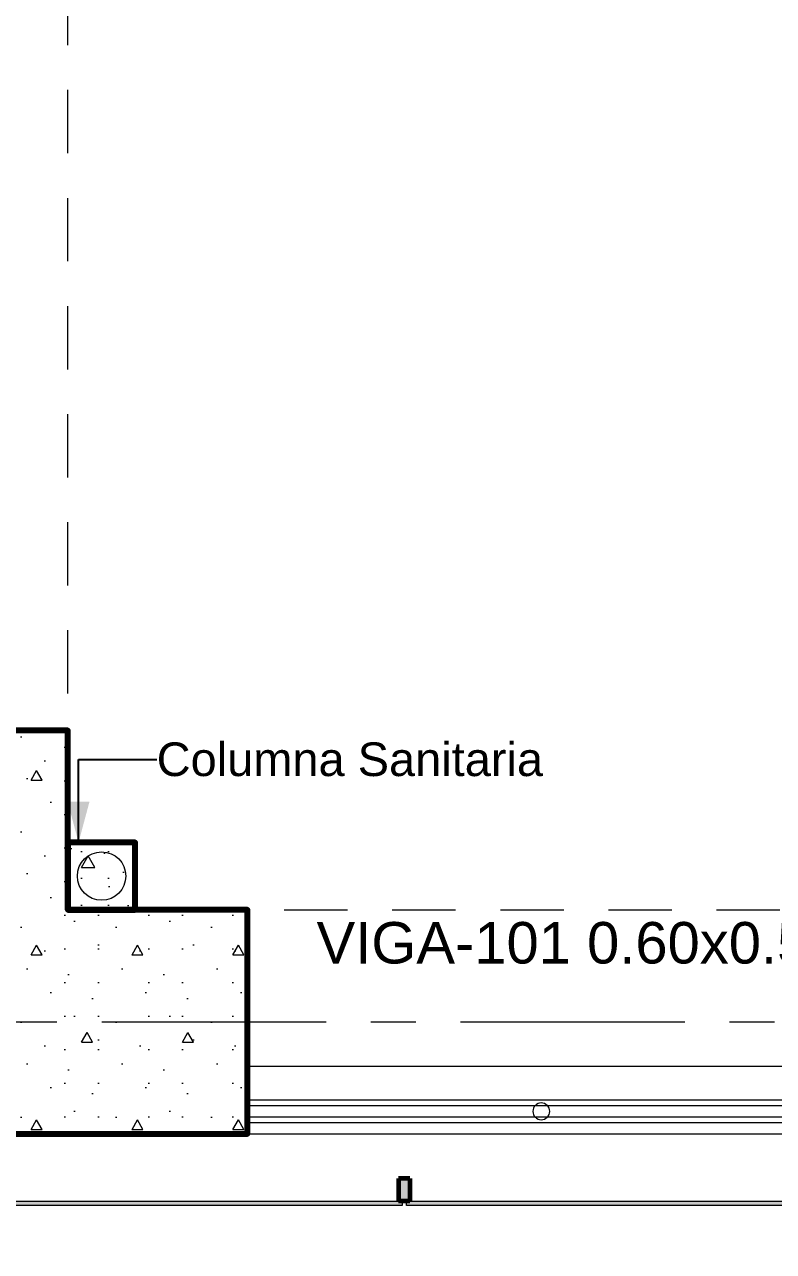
# Model space of a CAD drawing. Header units: inches. Extents: x -19 to 5698, y -728 to 92.
# Drawn here: x 307.973 to 309.643, y 6.937 to 9.675 of the extents above; entities that cross this region are included whole.
import ezdxf

# ---------------------------------------------------------------- set-up
doc = ezdxf.new("R2010")
doc.units = ezdxf.units.IN
doc.header["$MEASUREMENT"] = 0
doc.set_wipeout_variables(frame=1)
for name, pattern in [('Hidden Line', [0.195611, 0.141111, -0.0545]), ('Punto & Raya', [0.65, 0.5, -0.075, 0, -0.075]), ('Wipeout_Contour', [1, 0, -1])]:
    doc.linetypes.add(name, pattern=pattern)
doc.layers.get('0').update_dxf_attribs({"color": 61})
for name, color, linetype in [('02 _ ARQ _ ALB _ Ejes Generales', 251, 'Continuous'), ('02 _ ARQ _ ZON _ Espacio.3D', 7, 'Continuous'), ('08 _ STR _ EXT _ 06 Columnas', 7, 'Continuous'), ('08 _ STR _ EXT _ 07 Losa Aligerada', 7, 'Continuous'), ('08 _ STR _ EXT _ 09 Vigas', 251, 'Continuous'), ('Acabado - Muros', 7, 'Continuous'), ('Estructura - 04 MURO', 7, 'Continuous'), ('Estructura - Carga', 7, 'Continuous'), ('Interior - Escaleras & Barandillas', 7, 'Continuous'), ('MEP - HVAC', 7, 'Continuous'), ('Notas - Etiquetas', 7, 'Continuous')]:
    doc.layers.add(name, color=color, linetype=linetype)
doc.styles.add('Estilo_Generado_4', font='swisse.ttf')
doc.dimstyles.new('Estilo_Generado__8', dxfattribs={"dimtxt": 0.18, "dimasz": 0.0912, "dimexe": 0.18, "dimexo": 0.0625, "dimgap": 0, "dimtad": 0, "dimtih": 1, "dimtoh": 1, "dimdec": 4, "dimzin": 0, "dimdsep": 46, "dimcen": 0.09, "dimadec": 0, "dimazin": 0, "dimtfac": 1, "dimtdec": 4, "dimtmove": 0, "dimatfit": 3, "dimldrblk": 'ARROWHEAD_5', "dimfxl": 1, "dimtolj": 1, "dimtzin": 0, "dimarcsym": 0})

# ---------------------------------------------------------------- blocks, each defined once
blk = doc.blocks.new('ARROWHEAD_5')
at = {"linetype": 'Continuous', "lineweight": 0}
blk.add_hatch(color=0, dxfattribs=at).paths.add_polyline_path([(-1, 0.2679), (0, 0), (-1, -0.2679)])
at = {"color": 0, "linetype": 'Continuous', "lineweight": 0}
blk.add_line((0, 0), (-1, 0), dxfattribs=at)

msp = doc.modelspace()

# ---------------------------------------------------------------- hatches: boundary and pattern name
at = {"layer": 'Acabado - Muros', "linetype": 'Continuous', "lineweight": 0}
msp.add_hatch(color=254, dxfattribs=at).paths.add_polyline_path([(308.8075, 7.1), (308.8075, 7.05), (308.8325, 7.05), (308.8325, 7.1)])
at = {"layer": 'Acabado - Muros', "linetype": 'Continuous', "lineweight": 9}
for points in [[(307.625, 7.04), (308.815, 7.04), (308.815, 7.05), (307.625, 7.05)], [(308.825, 7.04), (310.015, 7.04), (310.015, 7.05), (308.825, 7.05)]]:
    msp.add_hatch(color=250, dxfattribs=at).paths.add_polyline_path(points)
at = {"layer": 'Estructura - Carga', "linetype": 'Continuous', "lineweight": 13}
h = msp.add_hatch(dxfattribs=at)
h.set_pattern_fill('HORMIGÓN_ARMADO_0002', color=251, style=0, pattern_type=2)
h.set_pattern_definition([(0, (277.50006, 1e-08), (0, 0.3117692), [0.03, -0.15]), (0, (277.59006, 0.1559), (0, 0.3117692), [0.03, -0.15]), (60, (277.50006, 1e-08), (-0.27, 0.1558846), [0.03, -0.15]), (60, (277.68006, 1e-08), (-0.27, 0.1558846), [0.03, -0.15]), (120, (277.53006, 1e-08), (0.27, 0.1558846), [0.03, -0.15]), (120, (277.71006, 1e-08), (0.27, 0.1558846), [0.03, -0.15]), (0, (277.50006, 0.03), (0, 0.06), [0, -0.06, 0, -0.09]), (45, (277.53006, 0.03), (-0.04242641, 0.04242641), [0, -0.045, 0, -0.075])])
h.paths.add_polyline_path([(308.07, 7.7), (308.22, 7.7), (308.22, 7.85), (308.07, 7.85)])

# ---------------------------------------------------------------- linework, layer by layer
at = {"layer": '02 _ ARQ _ ALB _ Ejes Generales', "color": 251, "linetype": 'Punto & Raya', "lineweight": 13, "true_color": 0x636466}
msp.add_line((283.3455, 7.45), (332.07, 7.45), dxfattribs=at)
at = {"layer": '02 _ ARQ _ ZON _ Espacio.3D', "color": 254, "linetype": 'Continuous', "lineweight": 0, "flags": 128}
msp.add_lwpolyline([(307.57, 8.1), (308.07, 8.1), (308.07, 7.7), (308.47, 7.7), (308.47, 7.35), (314.37, 7.35), (314.37, 7.7), (314.57, 7.7), (314.57, 8.1), (315.07, 8.1), (315.07, 7.7), (321.17, 7.7), (321.17, 16.9), (320.97, 16.9), (320.97, 17.4), (315.0697, 17.35), (315.07, 16.5), (314.57, 16.5), (314.5697, 17.15), (308.07, 17.15), (308.07, 16.5), (307.57, 16.5)], dxfattribs=at)
at = {"layer": '08 _ STR _ EXT _ 07 Losa Aligerada', "color": 7, "linetype": 'Continuous', "lineweight": 18, "flags": 128}
msp.add_lwpolyline([(291.2937, 6.3), (302.1003, 6.3), (302.1003, 6.2005), (307.2981, 6.2005), (307.2981, 7.2), (314.57, 7.2), (314.57, 5.6637), (315.7699, 5.6637), (315.7699, 4.2), (320.8699, 4.2), (320.8699, 5.6637), (322.07, 5.6637)], dxfattribs=at)
at = {"layer": '08 _ STR _ EXT _ 09 Vigas', "color": 251, "linetype": 'Hidden Line', "lineweight": 13, "true_color": 0x636466}
for p, q in [((308.07, 7.7), (308.07, 16.9)), ((308.07, 7.7), (314.57, 7.7)), ((308.07, 7.2), (307.57, 7.2))]:
    msp.add_line(p, q, dxfattribs=at)
at = {"layer": 'Acabado - Muros', "color": 7, "linetype": 'Continuous', "lineweight": 60}
for p, q in [((308.8075, 7.1), (308.8075, 7.05)), ((308.8325, 7.1), (308.8075, 7.1)), ((308.8325, 7.1), (308.8325, 7.05)), ((308.8325, 7.05), (308.8075, 7.05))]:
    msp.add_line(p, q, dxfattribs=at)
at = {"layer": 'Acabado - Muros', "color": 7, "linetype": 'Continuous', "lineweight": 13, "flags": 128}
for points in [[(307.625, 7.04), (307.625, 7.05), (308.815, 7.05), (308.815, 7.04)], [(308.825, 7.04), (308.825, 7.05), (310.015, 7.05), (310.015, 7.04)]]:
    msp.add_lwpolyline(points, close=True, dxfattribs=at)
at = {"layer": 'Estructura - Carga', "color": 7, "linetype": 'Continuous', "lineweight": 80, "flags": 128}
msp.add_lwpolyline([(308.07, 7.7), (308.22, 7.7), (308.22, 7.85), (308.07, 7.85)], close=True, dxfattribs=at)
at = {"layer": 'MEP - HVAC', "color": 7, "linetype": 'Continuous', "lineweight": 13, "flags": 128}
msp.add_lwpolyline([(308.145, 7.829, -1), (308.145, 7.721, -1)], format="xyb", close=True, dxfattribs=at)

# ---------------------------------------------------------------- texts
at = {"layer": 'Notas - Etiquetas', "color": 5, "linetype": 'Continuous', "lineweight": 35, "insert": (308.2678, 8.0351), "char_height": 0.075, "attachment_point": 4, "style": 'Estilo_Generado_4'}
msp.add_mtext('\\A1;{\\pql;\\fSwis721 Ex BT|b0|i0|c0|p34;Columna Sanitaria}', dxfattribs=at)
at = {"layer": 'Notas - Etiquetas', "color": 171, "linetype": 'Continuous', "lineweight": 13, "insert": (308.6244, 7.6724), "char_height": 0.0925, "attachment_point": 1, "style": 'Estilo_Generado_4'}
msp.add_mtext('\\A1;{\\pql;\\fSwis721 Ex BT|b0|i0|c0|p34;VIGA-101\\fSwis721 Ex BT|b0|i0|c0|p34; \\fSwis721 Ex BT|b0|i0|c0|p34;0.60\\fSwis721 Ex BT|b0|i0|c0|p34;x\\fSwis721 Ex BT|b0|i0|c0|p34;0.50\\fSwis721 Ex BT|b0|i0|c0|p34;m}', dxfattribs=at)

# ---------------------------------------------------------------- leaders
at = {"layer": 'Notas - Etiquetas', "color": 144, "linetype": 'Continuous', "lineweight": 13, "annotation_type": 0, "has_hookline": 1, "hookline_direction": 0, "text_width": 1.0171}
msp.add_leader([(308.0936, 7.85), (308.0936, 8.0351), (308.2678, 8.0351)], dimstyle='Estilo_Generado__8', dxfattribs=at)

# ---------------------------------------------------------------- next in the draw order: wipeouts: each hides what was drawn before it
at = {"color": 254, "linetype": 'Wipeout_Contour', "lineweight": 0, "ltscale": 9784.431709}
msp.add_wipeout([(308.47, 7.2), (314.37, 7.2), (314.37, 7.35), (308.47, 7.35)], dxfattribs=at).dxf.layer = 'Estructura - 04 MURO'

# ---------------------------------------------------------------- next in the draw order: hatches: boundary and pattern name
at = {"layer": '08 _ STR _ EXT _ 06 Columnas', "linetype": 'Continuous', "lineweight": 9}
h = msp.add_hatch(dxfattribs=at)
h.set_pattern_fill('HORMIGÓN_EN_MASA_0002', style=0, pattern_type=2)
h.set_pattern_definition([(0, (277.50006, 1e-08), (0, 0.3897114), [0.024375, -0.200625]), (0, (277.61256, 0.19486), (0, 0.3897114), [0.024375, -0.200625]), (60, (277.50006, 1e-08), (-0.3375, 0.1948557), [0.024375, -0.200625]), (60, (277.72506, 1e-08), (-0.3375, 0.1948557), [0.024375, -0.200625]), (120, (277.52444, 1e-08), (0.3375, 0.1948557), [0.024375, -0.200625]), (120, (277.74944, 1e-08), (0.3375, 0.1948557), [0.024375, -0.200625]), (0, (277.50006, 0.0375), (0, 0.075), [0, -0.075, 0, -0.1125]), (45, (277.53756, 0.0375), (-0.053033, 0.053033), [0, -0.05625, 0, -0.09375])])
h.paths.add_polyline_path([(307.57, 8.1), (307.57, 7.2), (308.47, 7.2), (308.47, 7.7), (308.07, 7.7), (308.07, 8.1)])

# ---------------------------------------------------------------- next in the draw order: linework, layer by layer
at = {"layer": '08 _ STR _ EXT _ 06 Columnas', "color": 7, "linetype": 'Continuous', "lineweight": 80, "flags": 128}
msp.add_lwpolyline([(307.57, 8.1), (307.57, 7.2), (308.47, 7.2), (308.47, 7.7), (308.07, 7.7), (308.07, 8.1)], close=True, dxfattribs=at)
at = {"layer": '08 _ STR _ EXT _ 09 Vigas', "color": 251, "linetype": 'Hidden Line', "lineweight": 13, "true_color": 0x636466}
msp.add_line((287.07, 7.2), (329.07, 7.2), dxfattribs=at)
at = {"layer": 'Estructura - 04 MURO', "color": 7, "linetype": 'Continuous', "lineweight": 13, "flags": 128}
for points in [[(314.37, 7.35), (308.47, 7.35)], [(308.47, 7.2), (314.37, 7.2)]]:
    msp.add_lwpolyline(points, dxfattribs=at)
at = {"layer": 'Interior - Escaleras & Barandillas', "color": 161, "linetype": 'Continuous', "lineweight": 13, "flags": 128}
for points in [[(314.37, 7.225), (314.37, 7.275), (308.47, 7.275), (308.47, 7.225)], [(314.37, 7.2375), (314.37, 7.2625), (308.47, 7.2625), (308.47, 7.2375)], [(314.37, 7.2375), (314.37, 7.2625), (308.47, 7.2625), (308.47, 7.2375)], [(314.37, 7.2375), (314.37, 7.2625), (308.47, 7.2625), (308.47, 7.2375)]]:
    msp.add_lwpolyline(points, close=True, dxfattribs=at)
msp.add_lwpolyline([(309.1256, 7.2688, 1), (309.1256, 7.2313, 1)], format="xyb", close=True, dxfattribs=at)

doc.saveas('drawing.dxf')
